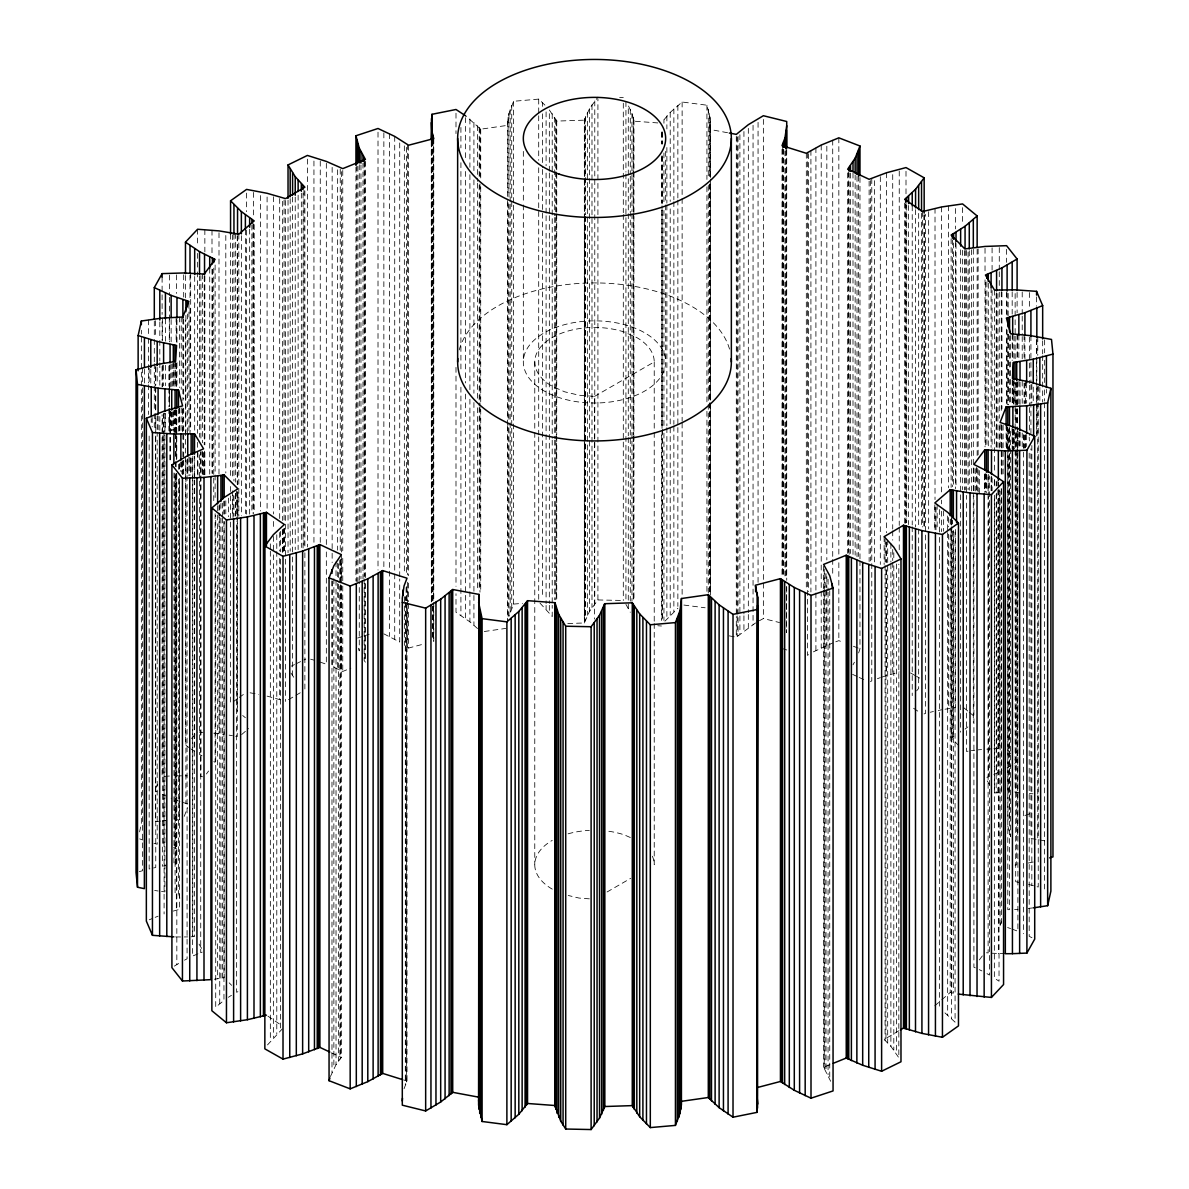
<?xml version="1.0" encoding="UTF-8"?>
<svg xmlns="http://www.w3.org/2000/svg" width="1189" height="1189" viewBox="0 0 1189 1189"><rect width="100%" height="100%" fill="white"/><g stroke="black" fill="none" stroke-linecap="round" stroke-linejoin="round"><path stroke-width="0.75" stroke-dasharray="5 3.75" d="M544.919 105.108L538.706 99.103L513.574 101.288L508.966 113.46L507.569 125.35L480.713 129.185L465.568 115.794M173.966 472.925L173.966 864.418L175.6 864.24L176.596 848.292L176.581 473.4M727.534 132.722L709.982 129.452L710.041 117.548L706.92 105.197L682.129 102.016L670.21 112.405L662.63 121.367M139.574 831.899L141.357 823.814L141.357 335.848M584.334 218.494L584.334 120.163L589.491 108.615L597.918 97.141M567.777 623.526L584.334 622.977L589.491 611.443L597.918 599.955L597.918 98.984M513.574 205.192L513.574 604.101L508.966 616.288L508.966 427.029M404.067 1088.723L407.01 1081.009L407.01 602.318M858.636 652.954L859.974 648.808L859.974 561.594M184.236 816.353L187.594 807.688M1001.614 489.66L1001.614 925.681L1000.083 925.265L1001.42 921.802M330.393 1076.55L336.026 1064.705L341.362 1057.437L341.362 586.162M853.003 664.8L854.43 662.243M157.78 784.19L154.302 790.403L157.052 791.785M206.41 773.98L208.58 771.037M979.35 959.924L982.619 955.525M267.495 1044.923L282.328 1028.871M664.919 621.178L677.864 608.248M916.615 690.854L918.666 688.386L918.666 528.823M191.518 738.518L197.567 732.067M755.565 622.947L736.303 637.185L736.303 616.779M241.62 734.594L248.605 728.56M934.822 1005.775L940.41 1000.945M941.807 999.741L950.204 992.503L950.204 528.644M223.963 521.718L223.963 1000.425L215.714 1007.157L215.714 515.476M965.067 729.08L967.876 726.895M233.475 701.54L237.845 698.433M239.286 697.393L245.112 693.261M808.55 654.634L807.42 655.362L807.42 152.534M174.382 966.107L179.361 963.06M228.377 997.289L231.469 995.327M1014.648 763.383L1017.1 761.822L1017.1 453.826M288.511 699.682L294.456 696.174M295.957 695.297L300.416 692.667M899.018 1030.7L884.14 1039.468L890.888 1046.32L898.825 1057.72L898.825 564.181M1007.113 767.916L1010.918 765.686M594.5 396.413L654.232 361.932A59.732 34.481 0 0 0 636.739 337.542L624.359 332.073A59.732 34.481 0 0 0 547.118 340.946A59.732 34.481 0 0 0 552.261 386.321L564.641 391.805L579.043 395.238L594.5 396.413L594.5 619.068M607.074 891.973L630.646 878.359M958.616 745.429L951.126 737.864L956.015 735.159M759.385 620.732L763.368 618.548L779.538 622.546M813.41 651.854L832.716 642.952M184.488 960.192L187.074 958.795L187.074 459.697M237.904 991.641L236.641 992.295L236.641 521.02M291.26 666.152L294.5 664.577M296.106 663.789L305.796 659.033M993.841 774.515L1001.926 770.71M870.437 681.52L871.775 680.925L871.775 178.112M197.924 953.786L192.44 956.194L192.44 457.081M149.264 919.81L152.192 918.547M332.147 581.139L332.147 666.494L342.759 671.443L350.859 668.173M830.665 1081.277L823.605 1067.217L830.071 1064.601M155.15 917.358L158.107 916.169M835.778 641.807L838.84 640.648L843.714 642.536M877.437 678.696L880.321 677.611M202.16 952.151L200.733 952.686L200.733 451.731M986.87 777.353L988.297 776.818L988.297 496.645M1024.918 815.52L1030.922 813.335M881.837 677.106L899.241 671.993M357.651 638.032L362.734 636.353M364.443 635.788L371.221 633.544M139.321 871.641L142.591 870.705L142.591 384.582M173.252 911.086L179.435 909.407L179.435 478.944M924.061 713.905L925.562 713.474L925.562 214.362M404.349 606.004L404.349 644.973L408.585 648.035L423.685 644.066M930.244 712.256L933.424 711.498M938.314 710.457L941.614 709.788M1028.307 863.021L1033.256 862.025M214.273 979.231L224.171 977.774L224.171 521.347M945.017 709.209L955.406 707.618L955.406 529.491M968.084 751.166L966.464 751.433L966.464 495.397M165.672 865.607L162.358 866.157L162.358 414.545M484.295 631.493L505.771 628.416M971.368 750.675L974.742 750.259M1015.049 865.087L1016.714 864.879L1016.714 427M160.619 821.079L155.402 821.673L155.402 432.038M1028.396 908.426L1033.613 907.816M513.574 604.101L522.551 603.328M978.116 749.858L981.564 749.56M162.358 820.886L165.821 820.588M1001.272 488.307L1001.272 792.587L994.524 792.944L994.524 494.223M191.147 936.769L194.506 936.56L194.506 456.011M986.796 749.144L992.087 748.817M1014.603 909.496L1018.022 909.303M169.388 776.045L162.105 776.432L162.105 414.634M993.885 748.758L999.28 748.58L999.28 490.671M549.333 171.186L549.333 109.968L556.734 121.085L584.334 120.163M184.31 936.947L187.743 936.902M176.581 775.822L187.178 775.852M619.677 97.572L623.304 97.647M597.918 599.955L621.49 600.43M175.63 936.887L180.877 936.991M991.492 953.206L1005.329 953.712M179.836 898.171L178.469 892.909L175.095 892.746L175.095 473.43M1018.676 792.81L1015.138 792.647L1015.138 382.605M199.395 732.171L203.037 732.365M657.799 122.928L634.034 121.174L631.953 113.371L628.282 105.524L628.282 435.798M657.799 625.741L661.47 626.009M589.343 898.839L579.043 898.067L568.238 895.48M1029.362 793.479L1032.959 793.821M202.561 776.729L200.896 776.566L200.896 451.865M986.454 952.775L988.118 952.939L988.118 474.233M213.752 733.182L224.097 734.386M683.898 605.052L705.151 607.787M161.511 891.438L164.914 891.884L164.914 413.178M173.326 847.787L176.596 848.292M1036.05 839.3L1030.922 838.498L1030.922 448.862M154.674 890.472L158.107 891.007M250.091 692.801L258.726 694.346M229.12 735.144L232.435 735.694M1018.943 882.312L1015.688 881.718L1015.688 427.148M1044.641 840.831L1037.759 839.568L1037.759 403.547M729.288 635.877L734.549 636.858M950.204 992.503L953.355 993.187L953.355 531.186M235.66 736.303L237.25 736.645L237.25 491.741M1028.634 884.453L1038.235 887.024L1038.235 402.759M267.094 696.115L282.655 700.425M153.976 843.373L157.186 844.264L157.186 432.35M182.883 802.471L187.416 803.823M310.671 659.196L313.941 660.133M782.02 648.481L787.222 650.115M403.532 1079.924L407.01 1081.009M179.925 801.46L171.142 798.22M1007.603 927.539L1010.576 928.55M139.708 838.899L142.858 839.984M320.257 662.124L326.336 664.25L326.336 549.214M853.464 646.296L859.974 648.808M1012.062 929.055L1017.888 931.284L1017.888 428.471M975.277 967.831L973.91 967.266L973.91 495.991M213.752 761.673L215.12 762.238L215.12 513.603M630.348 837.532L624.359 834.886A59.732 34.481 0 0 0 606.598 830.977M162.611 794.475L165.42 795.783M852.602 674.371L857.566 676.704M859.216 677.477L865.83 680.569M331.449 1052.8L341.362 1057.437M383.854 633.841L399.712 642.045L399.712 578.954M1031.963 937.72L1029.198 936.323L1029.198 452.058M979.305 969.644L981.891 970.937M202.026 755.847L199.514 754.435L199.514 453.856M910.536 672.959L915.084 675.515M916.6 676.363L919.632 678.072M986.989 973.657L989.486 975.069L989.486 475.972M477.532 628.535L469.908 621.862L455.996 612.305L455.996 593.757M191.176 749.07L194.684 751.433L194.684 480.549M913.613 708.272L919.573 712.345M267.941 1016.164L281.362 1025.275M190.002 748.282L185.469 744.968L185.469 320.079M944.973 1012.894L955.079 1022.154L955.079 528.615M242.705 715.51L245.38 717.71M963.893 707.827L967.876 711.111M969.198 712.196L974.504 716.566M539.984 603.105L552.216 616.452L552.216 605.32M229.165 982.813L231.662 985.339M1007.633 749.813L1010.784 753.811M1015.005 759.162L1017.1 761.822M364.146 578.835L364.146 660.475L365.424 662.273L365.424 582.491M290.993 673.078L295.229 679.514M987.242 780.876L989.976 785.394M199.039 944.111L201.758 948.629M625.934 604.398L630.289 612.276M1037.254 795.753L1038.606 798.919M432.528 606.033L432.528 637.572L433.762 641.421L433.762 602.451M358.35 648.228L359.271 650.903L359.271 582.253M1007.811 826.073L1010.561 836.595L1010.561 428.412M1046.424 389.383L1046.424 393.083M1044.641 339.876L1044.641 352.851M1044.641 360.282L1044.641 382.546M1044.581 389.888L1044.641 401.094M1044.581 402.878L1044.581 888.986M1042.664 340.857L1042.664 353.846M1042.664 355.704L1042.664 402.09M1039.84 387.376L1039.84 400.366M1038.235 386.068L1038.235 400.901M1037.759 336.755L1037.759 355.303M1037.759 386.856L1037.759 401.689M1036.838 339.682L1036.838 356.373M1036.838 358.231L1036.838 436.17M1036.57 296.923L1036.57 306.197M1036.57 339.593L1036.57 359.999M1036.57 361.857L1036.57 436.081M1033.256 387.034L1033.256 401.882M1031.844 384.285L1031.844 402.833M1031.844 445.503L1031.844 885.24M1030.922 335.684L1030.922 360.609M1030.922 362.467L1030.922 382.873M1030.922 384.731L1030.922 434.832M1029.362 292.524L1029.362 309.229M1029.362 337.052L1029.362 361.174M1029.362 363.031L1029.362 383.438M1029.362 385.295L1029.362 405.702M1029.362 407.559L1029.362 435.397M1029.198 437.225L1029.362 440.956M1026.657 382.799L1026.657 403.205M1026.657 434.743L1026.657 446.618M1025.408 380.837L1025.408 404.959M1025.408 434.654L1025.408 447.644M1024.918 336.829L1024.918 359.093M1024.918 383.215L1024.918 403.621M1024.918 435.159L1024.918 448.149M1024.101 334.808L1024.101 358.929M1024.101 383.051L1024.101 403.457M1024.101 435.011L1024.101 447.985M1023.595 434.609L1023.595 933.722M1022.213 292.018L1022.213 314.282M1022.213 316.125L1022.213 334.689M1022.213 336.546L1022.213 358.81M1022.213 381.075L1022.213 403.339M1022.213 433.019L1022.213 449.724M1020.028 382.026L1020.028 404.305M1020.028 432.127L1020.028 448.833M1019.746 432.365L1019.746 449.07M1018.854 335.12L1018.854 359.241M1018.943 381.342L1018.854 403.77M1018.854 431.592L1018.854 448.298M1017.308 334.154L1017.308 360.133M1017.308 382.397L1017.308 425.067M1017.308 426.925L1017.308 836.967M1017.1 292.405L1017.1 312.811M1017.1 335.09L1017.1 359.197M1017.1 381.476L1017.1 407.441M1017.1 409.298L1017.1 424.146M1017.1 431.562L1017.1 451.969M1016.714 382.472L1016.714 425.157M1015.688 382.62L1015.688 425.29M1015.138 293.549L1015.138 334.362M1015.138 336.219L1015.138 360.341M1014.068 378.637L1014.068 404.617M1014.068 428.739L1014.068 449.145M1013.935 335.788L1013.935 359.91M1013.935 382.174L1013.935 404.438M1013.935 430.418L1013.935 448.966M1013.4 381L1013.4 405.122M1013.4 429.244L1013.4 449.65M1012.894 429.036L1012.894 449.442M1012.686 335.045L1012.686 359.152M1012.686 379.573L1012.686 403.695M1012.686 429.66L1012.686 448.223M1012.434 380.257L1012.434 404.364M1012.434 430.344L1012.434 448.907M1012.181 291.81L1012.181 314.074M1012.24 333.841L1012.181 360.46M1012.24 380.227L1012.181 405.003M1012.062 428.085L1012.181 449.531M1010.561 335.64L1010.561 404.29M1009.565 335.833L1009.565 404.483M1009.565 428.59L1009.565 820.083L1008.019 820.469L1008.019 427.119M1009.491 427.267L1009.491 909.674L1007.796 909.689L1007.796 427.282M1008.153 293.401L1008.153 315.665M1008.153 334.228L1008.153 404.736M1008.153 428.843L1008.153 792.513M1008.019 334.347L1008.019 404.854M1007.113 292.925L1007.113 315.189M1007.113 330.037L1007.113 404.245M1007.113 426.509L1007.113 448.788M1006.578 249.378L1006.578 262.353M1006.578 292.048L1006.578 314.312M1006.429 329.13L1006.578 403.368M1006.578 425.632L1006.578 449.754M1006.117 424.205L1006.117 449.546M1003.115 425.142L1003.115 477.101M1001.926 292.004L1001.926 408.897M1001.926 425.603L1001.926 477.547M1001.614 424.726L1001.614 476.67M1001.272 291.632L1001.272 412.241M1001.272 425.216L1001.272 477.175M1000.083 424.31L1000.083 448.431M1000.083 491.102L1000.083 925.265M999.28 247.609L999.28 269.873M999.28 271.731L999.28 290.294M999.28 292.137L999.28 418.305M999.28 425.736L999.28 448M999.028 489.541L999.028 981.222L994.346 978.071L994.346 495.664M998.359 482.288L998.359 487.862M998.359 489.719L998.359 953.578M997.868 293.624L997.868 449.487M997.868 481.025L997.868 488.441M997.868 490.299L997.868 792.736M996.59 292.762L996.59 448.61M996.59 482.006L996.59 485.721M996.59 493.138L996.59 773.311M996.189 293.713L996.189 449.576M996.189 481.114L996.189 486.673M996.189 494.104L996.189 792.825M994.524 290.116L994.524 471.959M994.524 479.375L994.524 486.791M994.346 480.817L994.346 486.375M992.087 247.862L992.087 270.126M992.087 290.532L992.087 448.253M992.087 477.933L992.087 490.923M991.492 476.358L991.492 491.206M991.091 287.738L991.091 447.302M991.091 476.982L991.091 491.83M988.297 283.279L988.297 446.559M988.297 474.381L988.297 494.787M986.87 281.956L986.87 447.079M986.87 474.916L986.87 491.622M986.454 474.069L986.454 492.632M985.428 282.462L985.428 447.599M985.428 473.579L985.428 492.127M985.027 248.293L985.027 272.415M985.027 279.831L985.027 446.826M985.027 474.649L985.027 491.354M984.789 473.891L984.789 492.439M984.492 475.006L984.492 491.696M979.305 470.532L979.305 492.796M978.116 248.887L978.116 454.837M978.116 469.685L978.116 491.949M977.15 249.333L977.15 457.141M977.15 468.273L977.15 492.395M976.645 467.455L976.645 491.577M975.277 468.734L975.277 490.998M973.91 468.154L973.91 494.134M973.315 249.214L973.315 722.347M971.368 249.72L971.368 490.923M969.273 250.805L969.273 490.15M968.084 252.068L968.084 489.556M966.464 250.478L966.464 493.539M965.067 250.389L965.067 489.734M964.859 250.76L964.859 490.121M962.57 207.629L962.57 224.335M962.57 250.314L962.57 489.66M960.638 249.809L960.638 732.216M956.015 243.477L956.015 488.382M955.406 208.506L955.406 228.912M955.406 241.902L955.406 488.679M953.608 243.002L953.608 487.921M953.608 530.591L953.608 736.541M952.374 239.97L952.374 486.732M952.374 520.128L952.374 523.844M952.374 531.26L952.374 737.21M951.765 519.727L951.765 525.285M951.765 527.143L951.765 992.86M951.468 515.729L951.468 525.018M951.468 526.861L951.468 1018.557M951.126 238.766L951.126 487.386M951.126 518.924L951.126 530.056M951.126 531.914L951.126 737.864M950.204 519.37L950.204 526.786M948.421 205.801L948.421 487.832M948.421 517.512L948.421 526.786M948.421 534.218L948.421 708.614M947.663 515.981L947.663 530.829M947.663 532.687L947.663 1015.094M943.635 510.824L943.635 531.23M941.614 206.96L941.614 492.692M941.614 500.123L941.614 503.839M941.614 511.255L941.614 531.661M939.369 509.561L939.369 535.54M939.369 537.398L939.369 1008.673M937.14 504.374L937.14 530.353M935.981 507.361L935.981 531.483M935.015 208.298L935.015 499.603M935.015 507.019L935.015 531.141M934.822 504.82L934.822 530.784M928.654 211.672L928.654 528.956M924.165 214.927L924.165 528.496M924.061 214.793L924.061 528.362M922.56 211.553L922.56 526.965M921.534 213.307L921.534 526.876M918.666 213.411L918.666 526.965M915.575 209.68L915.575 526.95M912.231 205.801L912.231 524.929M912.231 526.786L912.231 695.624M908.619 205.474L908.619 524.602M906.687 205.236L906.687 522.521M906.003 171.275L906.003 195.397M906.003 202.829L906.003 523.814M905.691 204.166L905.691 523.294M904.666 203.081L904.666 524.067M899.241 171.038L899.241 525.419M899.241 527.277L899.241 551.384M896.447 563.972L896.447 1053.811M893.801 552.736L893.801 558.31M893.801 565.726L893.801 1049.991M892.716 174.634L892.716 529.016M892.716 530.874L892.716 540.148M892.716 549.422L892.716 560.554M892.716 562.412L892.716 673.732M890.888 543.507L890.888 562.055M890.888 563.913L890.888 1046.32M887.693 539.984L887.693 1042.798M886.385 172.791L886.385 532.731M886.385 542.006L886.385 562.427M886.385 569.843L886.385 675.605M885.968 542.006L885.968 562.427M885.968 569.843L885.968 1041.118M885.077 539.316L885.077 563.437M885.077 565.295L885.077 1040.286M884.14 536.655L884.14 564.493M880.321 176.656L880.321 564.433M874.554 180.669L874.554 562.887M870.437 180.565L870.437 560.911M869.129 181.159L869.129 561.52M859.974 177.533L859.974 559.751M858.636 176.106L858.636 556.467M857.016 176.462L857.016 556.824M855.144 174.842L855.144 555.204M853.003 173.118L853.003 555.337M850.507 173.118L850.507 553.48M849.139 173.059L849.139 555.278M848.396 172.078L848.396 552.439M847.653 172.955L847.653 553.316M838.84 137.835L838.84 555.293M838.84 562.724L838.84 640.648M832.716 140.139L832.716 557.611M832.716 559.469L832.716 576.16M829.744 590.621L829.744 1078.601M828.064 579.281L828.064 590.413M828.064 592.271L828.064 1074.678M826.831 146.247L826.831 560.004M826.831 576.71L826.831 587.842M826.831 589.699L826.831 645.359M826.028 573.633L826.028 1070.888M824.869 573.633L824.869 1069.03M824.245 569.011L824.245 593.133M824.245 594.99L824.245 1068.123M823.605 566.261L823.605 588.525M823.605 590.383L823.605 1067.217M821.213 145.043L821.213 647.871M815.907 147.659L815.907 591.111M815.907 592.954L815.907 650.472M810.913 150.409L810.913 591.988M808.55 153.678L808.55 591.557M806.32 153.292L806.32 589.313M786.717 149.338L786.717 580.306M786.717 587.217L786.434 632.697L786.434 586.311M786.434 150.29L786.434 578.894M785.855 150.661L785.855 579.266M784.963 150.958L784.963 579.563M783.685 149.309L783.685 577.899M782.927 149.353L782.927 576.1M782.481 148.447L782.481 577.051M782.02 149.383L782.02 576.13M763.368 119.435L763.368 618.548M758.062 122.348L758.062 582.491M753.053 125.335L753.053 624.448M748.327 128.397L748.327 612.662M748.327 614.52L748.327 627.51M743.928 131.533L743.928 613.94M743.928 615.798L743.928 630.631M739.9 134.758L739.9 633.871M738.042 136.393L738.042 635.506M737.15 137.24L737.15 614.089M737.15 615.932L737.15 636.353M736.303 136.215L736.303 614.921M710.428 121.575L710.442 177.503M710.428 179.093L710.442 400.158M710.428 407.322L710.442 594.976M710.279 127.52L710.279 177.607M710.16 184.146L710.279 593.222M710.041 117.548L709.982 177.696M710.041 184.34L709.982 593.311M709.313 113.475L709.313 176.552M709.313 183.983L709.313 401.065M709.313 402.922L709.313 592.167M708.272 109.358L708.272 178.008M708.272 185.425L708.272 402.521M708.272 404.364L708.272 593.623M706.92 105.197L706.92 179.42M706.92 186.836L706.92 402.075M706.92 411.349L706.92 593.177M682.129 102.016L682.129 196.631M682.129 198.489L682.129 421.144M682.129 423.002L682.129 595.555M677.864 105.435L677.864 198.206M677.864 200.064L677.864 606.39M673.866 108.898L673.866 199.811M673.866 201.669L673.866 424.31M673.866 426.167L673.866 611.711M670.21 112.405L670.21 201.461M670.21 208.892L670.21 425.974M670.21 427.832L670.21 615.218M666.88 115.957L666.88 128.947M666.88 147.51L666.88 203.17M666.88 205.028L666.88 425.811M666.88 427.668L666.88 618.785M665.662 151.389L665.662 203.096M665.662 204.939L665.662 361.932A71.162 41.08 0 0 1 558.919 397.512A71.162 41.08 0 0 1 558.919 326.351A71.162 41.08 0 0 1 665.662 361.932M663.938 119.554L663.938 123.255M663.938 152.95L663.938 203.037M663.938 210.468L663.938 425.692M663.938 433.108L663.938 620.509M662.63 132.499L662.63 143.631M662.63 156.621L662.63 203.007M662.63 210.423L662.63 427.505M662.63 429.363L662.63 620.48M662.035 131.563L662.035 144.553M662.035 155.685L662.035 203.913M662.035 205.771L662.035 428.426M662.035 430.284L662.035 621.386M661.47 132.469L661.47 143.601M661.47 156.591L661.47 202.977M661.47 210.394L661.47 427.475M661.47 434.906L661.47 620.45M654.232 361.932L654.232 430.581M654.232 432.439L654.232 621.698M654.232 623.541L654.232 864.745A59.732 34.481 0 0 0 652.196 855.827M633.886 120.193L633.886 600.757M633.707 119.227L633.707 211.999M633.707 213.857L633.707 434.639M633.707 436.497L633.707 599.776M633.232 117.28L633.232 211.91M633.232 213.767L633.232 434.565M633.232 436.408L633.232 599.687M631.953 113.371L631.953 211.716M631.953 213.574L631.953 601.352M630.289 109.462L630.289 174.397M630.289 176.254L630.289 601.144M628.282 437.641L628.282 608.352M625.934 101.585L625.934 172.093M625.934 173.951L625.934 600.698M623.304 103.22L623.304 212.682M623.304 214.54L623.304 600.46M594.782 100.961L594.782 603.774M591.988 104.795L591.988 607.609M589.491 108.615L589.491 611.443M587.351 112.465L587.351 615.293M585.627 116.314L585.627 214.644M585.627 216.502L585.627 619.127M584.914 118.231L584.914 214.719M584.914 216.576L584.914 621.059M584.602 119.197L584.602 622.01M584.334 220.351L584.334 622.977M556.734 121.085L556.734 211.999M556.734 213.842L556.734 434.639M556.734 436.497L556.734 599.776M556.274 120.134L556.274 170.235M556.274 172.093L556.274 600.683M555.783 119.197L555.783 215.685M555.783 217.542L555.783 438.34M555.783 440.198L555.783 599.761M554.713 117.339L554.713 215.67M554.713 217.528L554.713 438.325M554.713 440.183L554.713 599.746M552.216 113.639L552.216 438.325M552.216 440.183L552.216 603.462M549.333 173.044L549.333 213.857M549.333 215.714L549.333 603.507M549.333 605.35L549.333 612.781M546.093 111.87L546.093 165.687M546.093 173.104L546.093 213.931M546.093 215.774L546.093 603.566M546.093 605.424L546.093 609.125M542.556 102.685L542.556 106.401M542.556 113.817L542.556 167.634M542.556 169.477L542.556 598.082M538.706 99.103L538.706 113.936M538.706 115.794L538.706 160.322M538.706 167.753L538.706 434.936M538.706 436.779L538.706 601.916M534.768 361.932L534.768 430.581M534.768 432.439L534.768 864.745M523.338 151.389L523.338 203.096M523.338 204.954L523.338 361.932M513.574 101.288L513.574 203.334M511.731 105.375L511.731 426.361M511.731 428.218L511.731 608.188M510.185 109.433L510.185 202.204M510.185 204.047L510.185 612.246M508.966 113.46L508.966 196.958M508.966 204.374L508.966 425.172M508.075 117.473L508.075 195.397M508.075 202.829L508.075 419.91M508.075 427.327L508.075 620.286M507.599 121.441L507.525 200.451M507.599 201.223L507.525 424.949M507.599 425.736L507.599 622.412M480.713 129.185L480.713 179.271M480.713 186.703L480.713 401.927M480.713 409.343L480.713 593.029M479.97 128.308L479.97 176.552M479.97 183.968L479.97 404.765M479.97 406.623L479.97 592.167M479.197 127.446L479.197 177.547M479.197 184.964L479.197 405.761M479.197 407.619L479.197 591.305M477.532 125.722L477.532 181.382M477.532 183.24L477.532 400.321M477.532 407.753L477.532 591.438M473.921 122.348L473.921 170.592M473.921 179.866L473.921 393.247M473.921 402.521L473.921 593.623M473.921 595.481L473.921 625.161M469.908 119.034L469.908 167.277M469.908 174.694L469.908 391.79M469.908 399.207L469.908 621.862M465.568 117.637L465.568 160.322M465.568 171.454L465.568 382.962M465.568 394.094L465.568 618.607M460.916 127.446L460.916 147.867M460.916 162.7L460.916 372.365M460.916 387.213L460.916 615.426M455.996 113.208L455.996 133.614M455.996 367.386L455.996 586.326M433.762 138.608L433.762 600.608M433.405 137.656L433.405 599.642M433.405 607.074L433.405 640.47M433.093 140.406L433.093 604.265M433.093 606.122L433.093 639.519M432.528 140.317L432.528 604.175M431.993 140.287L431.993 602.288M431.756 141.937L431.756 602.08M431.473 140.778L431.473 602.778M431.265 141.238L431.339 601.768M408.585 145.221L408.585 575.669M408.585 583.1L408.585 601.649M408.585 603.507L408.585 648.035M407.559 144.434L407.559 574.896M407.559 582.313L407.559 647.262M407.01 587.47L407.01 600.46M406.519 147.377L406.519 575.981M406.549 586.549L406.519 603.819M406.519 605.677L406.549 1081.945M406.103 587.5L406.103 600.49M406.103 602.347L406.103 1082.897M405.315 596.833L405.315 600.549M405.315 602.407L405.315 1084.814M404.349 145.861L404.349 574.465M404.349 596.729L404.349 604.161M399.712 142.933L399.712 577.111M394.718 136.393L394.718 639.206M389.427 133.673L389.427 636.487M383.854 132.886L383.854 568.907M378.013 132.202L378.013 570.081M365.424 161.318L365.424 580.648M364.755 162.284L364.755 576.041M364.755 583.457L364.755 661.381M364.146 161.362L364.146 576.977M362.987 163.22L362.987 578.835M360.966 165.003L360.966 578.761M359.271 164.781L359.271 580.395M357.889 166.326L357.889 581.941M356.789 165.94L356.789 581.555M355.942 167.307L355.942 581.064M342.759 170.488L342.759 550.849M342.759 558.265L342.759 584.245M342.759 586.103L342.759 671.443M341.525 171.677L341.525 552.038M341.525 559.469L341.525 583.591M341.525 585.434L341.525 670.789M341.362 554.624L341.362 578.746M340.619 559.202L340.619 583.323M340.619 585.181L340.619 1058.314M340.247 169.18L340.247 551.399M340.247 560.673L340.247 582.937M340.247 584.795L340.247 670.15M339.876 560.093L339.876 1059.191M338.508 563.749L338.508 582.298M338.508 584.156L338.508 1060.989M337.646 169.789L337.646 550.135M337.646 563.125L337.646 581.689M337.646 583.546L337.646 668.887M336.026 561.877L336.026 578.582M336.026 580.44L336.026 1064.705M333.871 578.716L333.871 1068.539M332.147 167.381L332.147 551.458M332.147 553.316L332.147 562.59M331.984 580.812L331.984 1072.493M326.336 163.279L326.336 547.356M320.257 161.154L320.257 543.373M313.941 161.02L313.941 543.239M307.401 159.148L307.401 546.925M304.874 190.924L304.874 550.879M304.874 552.736L304.874 690.036M303.938 190.106L303.938 548.203M303.061 192.99L303.061 549.229M301.337 193.153L301.337 547.549M298.127 195.204L298.127 549.586M295.229 197.106L295.229 549.63M292.583 197.002L292.583 555.1M292.583 556.957L292.583 675.694M290.19 198.652L290.19 551.176M288.035 200.183L288.035 552.707M285.538 200.48L285.538 701.451M284.349 528.198L284.349 552.32M284.097 199.975L284.097 520.96M284.097 528.377L284.097 552.499M283.339 528.986L283.339 554.951M282.655 201.327L282.655 520.455M282.655 529.729L282.655 553.851M282.328 529.774L282.328 552.038M280.411 531.379L280.411 551.8M280.411 559.216L280.411 1030.491M279.683 198.518L279.683 519.504M279.683 532.494L279.683 551.042M279.683 558.458L279.683 699.474M276.784 534.768L276.784 549.615M276.784 551.458L276.784 1033.865M273.515 196.75L273.515 514.02M273.515 521.451L273.515 528.867M273.44 536.462L273.515 552.989M273.515 554.847L273.44 1037.417M270.334 543.849L270.334 549.422M270.334 551.28L270.334 1041.103M267.094 197.002L267.094 510.571M260.436 195.561L260.436 510.988M254.193 224.617L254.193 512.206M253.599 192.41L253.599 216.532M253.599 223.963L253.599 513.395M253.034 223.918L253.034 513.366M251.89 225.063L251.89 512.652M249.645 229.135L249.645 514.867M246.569 193.108L246.569 211.672M246.569 230.22L246.569 514.109M245.38 229.745L245.38 513.618M241.367 235.704L241.367 515.877M238.826 234.188L238.826 486.524M238.826 488.382L238.826 516.204M237.904 492.528L237.904 516.65M237.547 235.972L237.547 484.592M237.547 492.008L237.547 710.948M237.25 235.69L237.25 484.309M236.641 491.325L236.641 519.162M235.66 233.49L235.66 482.125M235.66 493.257L235.66 515.521M235.422 493.851L235.422 516.115M233.951 234.218L233.951 480.995M233.951 495.828L233.951 516.234M233.014 495.233L233.014 517.512M232.435 234.723L232.435 479.643M232.435 490.775L232.435 516.754M230.562 234.188L230.562 479.108M230.562 486.524L230.562 493.94M230.562 495.798L230.562 703.606M228.377 498.176L228.377 516.739M225.806 235.496L225.806 472.984M225.806 500.822L225.806 513.811M224.171 500.941L224.171 513.916M223.963 501.312L223.963 514.302M222.566 503.081L222.566 516.071M222.566 517.928L222.566 978.071M220.946 503.348L220.946 510.765M220.946 518.196L220.946 978.339M219.742 504.612L219.742 515.744M219.742 517.601L219.742 1003.709M218.999 232.747L218.999 473.95M218.999 505.488L218.999 511.062M218.999 512.92L218.999 733.717M217.646 505.697L217.646 513.128M217.646 514.986L217.646 978.829M215.12 264.984L215.12 500.628M213.752 268.134L213.752 501.907M212.385 269.398L212.385 473.504M211.999 230.19L211.999 256.17M211.999 269.145L211.999 473.252M209.71 268.179L209.71 474.129M204.85 229.64L204.85 251.905M204.85 276.026L204.85 444.864M204.85 452.296L204.85 476.417M204.538 276.695L204.538 443.69M204.538 451.107L204.538 475.228M204.226 275.952L204.226 444.79M204.226 452.221L204.226 476.343M203.587 452.548L203.587 474.812M202.561 273.916L202.561 442.754M202.561 452.028L202.561 476.15M202.16 451.196L202.16 475.318M200.896 275.61L200.896 440.733M199.514 275.744L199.514 437.166M197.924 452.816L197.924 475.095M197.567 229.254L197.567 245.96M197.567 253.376L197.567 270.066M197.567 271.924L197.567 433.346M197.523 442.323L197.523 449.739M197.523 451.597L197.567 476.031M194.684 276.457L194.684 430.448M194.684 456.427L194.684 478.691M192.826 456.115L192.826 478.379M192.826 480.237L192.826 936.679M191.147 458.077L191.147 474.768M190.671 273.113L190.671 430.819M190.671 458.657L190.671 475.362M190.002 275.149L190.002 299.271M190.002 308.546L190.002 432.855M190.002 456.977L190.002 475.526M188.932 303.269L188.932 433.153M188.932 457.26L188.932 475.823M187.743 460.069L187.743 474.916M187.416 313.985L187.416 432.737M187.416 458.716L187.416 475.407M185.9 315.412L185.9 432.306M185.9 460.128L185.9 474.976M185.9 476.834L185.9 803.392M185.469 275.551L185.469 297.815M183.686 274.822L183.686 297.087M183.686 319.351L183.686 399.132M183.686 408.407L183.686 458.508M183.686 460.366L183.686 475.199M182.898 318.845L182.898 400.485M182.898 407.916L182.883 475.912M182.586 409.581L182.586 431.86M182.586 461.54L182.586 474.53M181.887 462.476L181.887 473.608M181.218 317.002L181.218 389.353M181.218 407.916L181.01 432.202M181.218 461.718L181.01 471.156M180.877 462.001L180.877 471.29M179.524 317.002L179.524 387.51M179.524 407.931L179.524 432.038M179.524 463.591L179.524 469.15M179.524 478.424L179.524 819.83L176.135 819.92L176.135 474.812M179.435 408.451L179.435 432.558M179.435 464.111L179.435 469.67M178.469 408.644L178.469 432.766M178.469 464.304L178.469 469.863M178.469 479.152L178.469 892.909M176.968 319.9L176.968 344.022M176.968 362.571L176.968 388.55M176.775 410.428L176.775 458.672M176.775 473.519L176.834 964.547M176.581 274.867L176.581 293.415M176.581 319.395L176.581 343.517M176.581 363.923L176.596 388.149M176.581 410.309L176.596 458.657M176.344 411.097L176.344 463.041M176.344 474.173L176.344 910.194M176.135 317.106L176.135 343.071M176.135 363.477L176.135 387.599M176.135 409.863L176.135 432.142M176.135 433.985L176.135 459.965M176.135 461.822L176.135 467.381M175.6 361.426L175.6 387.406M175.6 409.67L175.6 431.934M175.6 433.792L175.6 459.771M175.6 461.614L175.6 467.188M175.6 474.604L175.6 864.24M175.095 410.339L175.095 432.603M174.946 363.789L174.946 387.911M174.946 410.175L174.946 432.439M174.946 473.252L174.946 848.054M173.966 361.605L173.966 387.584M173.966 409.848L173.966 432.112M173.326 363.522L173.326 387.644M173.326 411.766L173.326 430.314M172.301 363.656L172.301 387.777M172.301 411.899L172.301 430.448M171.721 411.974L171.721 430.537M171.142 319.514L171.142 341.778M171.142 364.042L171.142 388.164M171.142 412.286L171.142 430.849M170.176 411.022L170.176 462.967M170.072 364.785L170.072 387.049M170.072 411.171L170.072 463.13M169.388 275.09L169.388 295.496M169.388 297.354L169.388 341.882M169.388 366.004L169.388 390.126M169.388 391.984L169.388 410.532M169.388 412.39L169.388 430.938M169.284 317.478L169.284 341.6M169.284 365.707L169.284 386.128M169.284 387.986L169.284 406.534M169.284 408.392L169.284 430.656M168.987 365.959L168.987 386.366M168.987 388.223L168.987 406.787M168.987 408.644L168.987 430.908M165.42 318.934L165.42 341.198M165.42 365.32L165.42 385.741M165.42 413.564L165.42 430.269M164.097 413.014L164.097 913.969M163.606 365.291L163.606 385.697M163.606 413.534L163.606 433.94M163.606 435.798L163.606 845.84M162.358 318.072L162.358 340.336M162.358 365.186L162.358 386.722M162.105 277.334L162.105 314.446M162.105 321.862L162.105 340.411M162.105 366.39L162.105 386.797M159.816 321.892L159.816 338.597M159.816 340.44L159.816 360.862M159.816 362.704L159.816 386.826M159.816 416.522L159.816 431.369M158.107 416.016L158.107 431.904M157.186 367.416L157.186 384.121M157.186 415.66L157.186 430.507M155.759 366.509L155.759 385.073M155.759 386.93L155.759 411.037M155.759 418.469L155.759 867.48L149.16 868.996L149.16 432.974M155.402 320.718L155.402 337.423M155.402 367.104L155.402 385.652M155.402 387.51L155.402 411.632M155.402 413.49L155.402 430.18M154.302 320.985L154.302 337.676M154.302 339.534L154.302 361.798M154.302 363.656L154.302 384.062M154.302 385.92L154.302 411.899M154.302 413.757L154.302 430.448M152.192 417.577L152.192 426.866M151.241 418.662L151.241 422.363M150.78 369.348L150.78 384.196M149.16 368.025L149.16 384.731M148.402 319.841L148.402 336.532M148.402 338.389L148.402 382.917M148.402 384.775L148.402 414.471M144.434 369.244L144.434 384.077M142.591 367.877L142.591 382.724M141.357 330.274L141.357 333.99M459.251 349.908A136.854 79.009 0 0 1 594.5 282.923A136.854 79.009 0 0 1 729.749 349.908M552.261 889.134A59.732 34.481 0 0 1 552.261 840.37M568.074 833.831A59.732 34.481 0 0 1 589.313 830.398"/><path stroke-width="1.5" d="M478.587 602.288L482.095 618.652L506.886 621.862L518.82 611.458L527.544 600.668L554.995 602.704L554.995 1105.517L560.732 1121.168L565.711 1129.03L591.111 1129.55L591.111 626.737L599.524 615.248L604.666 603.715L632.28 602.793L632.28 1105.621L639.682 1116.739L650.309 1127.588L675.441 1125.403L680.063 1113.216L681.446 1101.326L708.302 1097.506L719.122 1107.643L733.019 1117.199L757.021 1112.369L757.675 597.086L755.268 585.27L780.445 578.642L794.297 587.47L811.002 595.377L833.058 588.109L829.744 575.773L823.605 564.403L846.241 555.233L862.679 562.442L881.614 568.431L900.98 558.949L893.801 547.178L884.14 536.655L903.491 525.241L921.921 530.576L942.446 534.47L958.468 523.071L947.663 512.281L934.822 502.962L950.204 489.69L970.016 492.974L991.433 494.609L1003.561 481.723L989.486 472.256L973.91 464.453L984.789 449.769L1005.329 450.899L1026.91 450.245L1034.712 436.289L1017.888 428.471L1000.083 422.452L1006.117 406.861L1026.657 405.806L1047.658 402.878L1050.883 388.313L1031.844 382.427L1012.434 378.399L1013.4 362.452L1033.256 359.212L1052.964 354.099L1051.507 339.445L1030.922 335.684L1010.561 333.782L1006.429 317.998L1024.918 312.707L1042.664 305.603L1036.57 291.35L1015.138 289.834L994.524 290.116L985.428 275.045L1001.926 267.882L1017.1 259.009L1006.578 245.662L985.027 246.435L964.859 248.917L951.126 235.05L965.067 226.267L977.15 215.937L962.57 203.928L941.614 206.96L922.56 211.553L904.666 199.38L915.575 189.259L924.165 177.83L906.003 167.575L886.385 172.791L869.129 179.301L847.653 169.239L855.144 158.152L859.974 145.994L838.84 137.835L821.213 145.043L806.32 153.292L782.02 145.667L784.963 137.969L786.717 125.722M431.339 139.767L431.993 114.307L455.996 109.492L465.568 115.794M757.542 1108.163L757.675 597.086M402.298 1100.969L402.491 1098.19M478.587 1101.133L479.033 1097.224L452.712 1092.319L440.688 1101.995L425.662 1110.957L402.298 1105.176L402.298 598.141L404.067 585.895L407.01 578.196L382.695 570.586L367.802 578.82L350.175 586.043L329.056 577.884L333.871 565.726L341.362 554.624L319.886 544.562L302.63 551.087L283.012 556.303L264.85 546.033L273.44 534.604L284.349 524.483L266.455 512.325L247.401 516.903L226.46 519.95L211.865 507.926L223.963 497.597L237.904 488.813L224.171 474.961L204.003 477.428L182.437 478.201L171.915 464.854L187.074 455.982L203.587 448.833L194.506 433.747L173.876 434.03L152.445 432.514L146.351 418.26L164.097 411.156L182.586 405.88L178.469 390.081L158.107 388.179L137.508 384.404L136.036 369.764L155.759 364.651L175.6 361.426L176.596 345.479L157.186 341.436L138.132 335.551L141.357 321L162.358 318.072L182.898 317.002L188.932 301.412L171.142 295.392L154.302 287.589L162.105 273.619L183.686 272.965L204.226 274.094L215.12 259.425L199.514 251.622L185.469 242.155L197.567 229.254L218.999 230.889L238.826 234.188L254.193 220.916L241.367 211.597L230.562 200.792L246.569 189.408L267.094 193.287L285.538 198.622L304.874 187.208L295.229 176.685L288.035 164.929L307.401 155.432L326.336 161.422L342.759 168.63L365.424 159.46L359.271 148.09L355.942 135.769L378.013 128.486L394.718 136.393L408.585 145.221L433.762 138.608L431.756 130.805L431.265 122.675M757.021 1112.369L757.542 605.335M675.441 1125.403L675.441 622.59L680.063 610.403L681.446 598.513L708.302 594.693L719.122 604.829L733.019 614.371L757.021 609.556M402.298 602.362L425.662 608.144L440.688 599.182L452.712 589.506L479.033 594.411L478.587 1105.116L482.095 1121.48L506.886 1124.675L518.82 1114.271L527.544 1103.481L527.544 600.668M1033.613 907.816L1047.658 905.691L1050.883 891.141L1050.883 388.313M591.111 1129.55L599.524 1118.061L604.666 1106.528L604.666 603.715M401.793 1079.389L382.695 1073.399L367.802 1081.633L350.175 1088.856L329.056 1080.697L329.947 1077.933M1005.329 450.899L1005.329 953.712L1012.434 953.682L1026.91 953.073L1034.712 939.102L1034.712 436.289M958.23 994.078L991.433 997.437L1003.561 984.537L1003.561 481.723M900.519 1029.808L903.491 1028.054L921.921 1033.39L942.446 1037.284L958.468 1025.899L958.468 523.071M833.311 1063.293L846.241 1058.047L862.679 1065.255L881.614 1071.259L900.98 1061.762L900.98 558.949M264.954 512.771L264.85 1048.861L283.012 1059.117L302.63 1053.9L319.886 1047.375L329.799 1052.027M756.947 1087.638L780.445 1081.47L794.297 1090.298L811.002 1098.19L833.058 1090.922L833.058 588.109M266.455 1015.138L247.401 1019.716L226.46 1022.763L211.865 1010.739L211.865 507.926M1049.694 857.864L1052.964 856.912L1052.964 354.099M171.915 464.854L171.915 967.668L182.437 981.014L210.899 979.647L210.899 476.819M632.28 602.793L639.682 613.91L650.309 624.775L675.441 622.59M604.666 1106.528L632.28 1105.621M554.995 602.704L558.726 614.416L565.711 626.217L591.111 626.737M146.351 418.26L146.351 921.089L152.445 935.327L173.876 936.858M527.544 1103.481L554.995 1105.517M729.288 133.049L736.303 134.372L748.327 124.682L763.368 115.719L786.717 121.501L786.717 147.986M136.036 369.764L136.036 872.577L137.508 887.232L144.374 888.659L144.374 385.845M756.754 1093.241L757.765 1104.001M1047.658 402.878L1047.658 905.691M1046.424 355.987L1046.424 387.525M1042.664 305.603L1042.664 338.999M1040.628 404.037L1040.628 906.85M1039.84 357.696L1039.84 385.518M1036.838 308.144L1036.838 337.825M1036.57 291.35L1036.57 295.065M1033.613 405.003L1033.613 436.541M1033.256 359.212L1033.256 383.334M1030.922 310.522L1030.922 336.487M1026.91 450.245L1026.91 953.073M1026.657 360.535L1026.657 382.799M1026.657 405.806L1026.657 433.628M1024.918 312.707L1024.918 334.971M1020.028 361.619L1020.028 380.183M1019.746 406.4L1019.746 430.522M1019.627 450.631L1019.627 953.459M1018.854 314.713L1018.854 335.12M1017.1 259.009L1017.1 290.547M1016.714 362.065L1016.714 380.614M1015.049 362.259L1015.049 378.964M1013.4 362.452L1013.4 379.142M1012.894 406.772L1012.894 427.178M1012.686 316.482L1012.686 335.045M1012.434 450.869L1012.434 953.682M1012.181 262.13L1012.181 289.967M1009.565 317.27L1009.565 332.117M1009.491 406.846L1009.491 425.409M1008.019 317.641L1008.019 326.916M1007.796 406.876L1007.796 425.424M1007.113 265.088L1007.113 291.067M1006.117 406.861L1006.117 425.424M1001.926 267.882L1001.926 290.146M998.359 450.75L998.359 480.445M996.59 270.498L996.59 290.904M991.492 450.393L991.492 474.5M991.433 494.609L991.433 997.437M991.091 272.89L991.091 287.738M988.297 274.005L988.297 281.421M988.118 450.111L988.118 472.375M986.87 274.525L986.87 278.241M986.454 449.947L986.454 472.211M984.789 449.769L984.789 470.175M984.15 494.223L984.15 997.051M977.15 215.937L977.15 247.475M977.031 493.673L977.031 996.501M973.315 219.534L973.315 247.357M970.016 492.974L970.016 995.788M969.273 222.982L969.273 248.947M965.067 226.267L965.067 248.531M963.209 492.083L963.209 994.896M960.638 229.403L960.638 246.093M956.565 490.998L956.565 522.536M956.015 232.345L956.015 241.62M953.608 233.728L953.608 239.301M953.355 490.373L953.355 518.196M952.374 234.396L952.374 238.112M951.765 490.031L951.765 516.011M950.204 489.69L950.204 515.654M942.446 534.47L942.446 1037.284M935.431 533.311L935.431 1036.124M928.564 532.018L928.564 1034.831M924.165 177.83L924.165 213.084M921.921 530.576L921.921 1033.39M921.534 181.768L921.534 211.449M918.666 185.573L918.666 209.695M915.575 189.259L915.575 207.822M915.5 528.986L915.5 1031.799M912.231 192.811L912.231 205.801M909.347 527.217L909.347 1030.031M908.619 196.2L908.619 203.616M906.687 197.82L906.687 201.536M906.375 526.251L906.375 1029.08M905.691 198.593L905.691 202.308M904.918 525.746L904.918 1028.574M903.491 525.241L903.491 1028.054M881.614 568.431L881.614 1071.259M875.074 566.558L875.074 1069.387M868.743 564.552L868.743 1067.38M862.679 562.442L862.679 1065.255M859.974 145.994L859.974 175.675M858.636 150.141L858.636 176.106M857.016 154.198L857.016 174.605M856.868 560.182L856.868 1063.011M855.144 158.152L855.144 172.985M853.003 161.986L853.003 171.261M851.383 557.79L851.383 1060.618M850.507 165.687L850.507 171.261M849.139 167.5L849.139 171.201M848.768 556.541L848.768 1059.369M847.489 555.902L847.489 1058.715M846.241 555.233L846.241 1058.047M832.241 583.903L832.241 587.619M811.002 595.377L811.002 1098.19M805.176 592.835L805.176 1095.664M799.588 590.205L799.588 1093.018M794.297 587.47L794.297 1090.298M789.303 584.646L789.303 1087.459M786.434 129.883L786.434 148.447M785.855 133.971L785.855 148.803M784.963 137.969L784.963 147.243M784.666 581.718L784.666 1084.531M783.685 141.877L783.685 147.451M782.927 143.795L782.927 147.495M782.496 580.202L782.496 1083.016M781.47 579.429L781.47 1082.243M780.445 578.642L780.445 1081.47M757.274 593.058L757.274 1095.886M755.936 587.173L755.936 590.888M755.624 586.222L755.624 591.78M733.019 614.371L733.019 1117.199M731.339 138.459A136.854 79.009 0 0 1 526.073 206.886A136.854 79.009 0 0 1 526.073 70.032A136.854 79.009 0 0 1 731.339 138.459L731.354 361.932M728.084 611.25L728.084 1114.063M723.447 608.069L723.447 1110.898M719.122 604.829L719.122 1107.643M715.109 601.515L715.109 1104.343M711.483 598.141L711.483 1100.955M709.833 596.417L709.833 1099.245M709.045 595.555L709.045 1098.383M708.302 594.693L708.302 1097.506M681.446 598.513L681.431 1105.235M680.925 606.39L680.925 1109.203M680.063 610.403L680.063 1113.216M678.83 614.431L678.83 1117.244M677.299 618.503L677.299 1121.316M650.309 624.775L650.309 1127.588M646.474 621.178L646.474 1123.991M642.907 617.567L642.907 1120.38M639.682 613.91L639.682 1116.739M636.814 610.239L636.814 1113.053M634.317 606.524L634.317 1109.352M633.232 604.666L633.232 1107.479M632.741 603.73L632.741 1106.543M604.413 604.666L604.413 1107.494M604.101 605.632L604.101 1108.445M603.403 607.549L603.403 1110.377M601.649 611.399L601.649 1114.212M599.524 615.248L599.524 1118.061M597.041 619.083L597.041 1121.896M594.218 622.917L594.218 1125.73M565.711 626.217L565.711 1129.03M563.066 622.278L563.066 1125.091M560.732 618.339L560.732 1121.168M558.726 614.416L558.726 1117.244M557.061 610.492L557.061 1113.305M555.783 606.583L555.783 1109.396M555.322 604.636L555.322 1107.464M555.144 603.67L555.144 1106.483M526.98 601.589L526.98 1104.403M526.385 602.496L526.385 1105.324M525.077 604.324L525.077 1107.137M522.134 607.921L522.134 1110.734M518.82 611.458L518.82 1114.271M515.149 614.966L515.149 1117.794M511.166 618.429L511.166 1121.257M506.886 621.862L506.886 1124.675M482.095 618.652L482.095 1121.48M480.757 614.505L480.757 1117.333M479.702 610.403L479.702 1113.216M479.033 594.411L478.974 1109.144M478.87 595.377L478.736 1099.171M457.646 138.459L457.646 361.932M452.712 589.506L452.712 1092.319M451.85 590.353L451.85 1093.167M450.973 591.171L450.973 1093.999M449.13 592.821L449.13 1095.634M445.072 596.046L445.072 1098.859M440.688 599.182L440.688 1101.995M435.962 602.243L435.962 1105.057M433.093 136.69L433.093 140.406M432.528 134.758L432.528 140.317M431.993 114.307L431.993 140.287M431.756 130.805L431.756 140.079M431.473 118.514L431.473 138.935M430.953 605.231L430.953 1108.044M425.662 608.144L425.662 1110.957M403.16 589.907L403.16 595.466M382.695 570.586L382.695 1073.399M381.58 571.314L381.58 1074.143M380.45 572.043L380.45 1074.856M378.117 573.47L378.117 1076.283M373.123 576.204L373.123 1079.032M367.802 578.82L367.802 1081.633M364.146 157.661L364.146 161.362M362.987 155.804L362.987 161.377M362.184 581.332L362.184 1084.145M360.966 152.014L360.966 163.146M359.271 148.09L359.271 162.938M357.889 144.062L357.889 162.625M356.789 139.96L356.789 164.082M356.314 583.725L356.314 1086.553M355.942 135.769L355.942 165.449M350.175 586.043L350.175 1088.856M331.984 569.68L331.984 573.38M329.056 577.884L329.056 1080.697M319.886 544.562L319.886 1047.375M318.578 545.171L318.578 1047.985M317.225 545.766L317.225 1048.579M314.461 546.91L314.461 1049.724M308.694 549.065L308.694 1051.879M303.061 185.573L303.061 189.274M302.63 551.087L302.63 1053.9M301.337 183.879L301.337 191.295M298.127 180.356L298.127 191.488M296.314 552.944L296.314 1055.773M295.229 176.685L295.229 195.249M292.583 172.881L292.583 195.145M290.19 168.957L290.19 196.794M289.759 554.683L289.759 1057.497M288.035 164.929L288.035 198.325M283.012 556.303L283.012 1059.117M266.455 512.325L266.455 545.721M263.438 513.217L263.438 1016.03M260.361 514.049L260.361 1016.877M254 515.565L254 1018.379M251.89 219.489L251.89 223.205M249.645 218.003L249.645 227.277M247.401 516.903L247.401 1019.716M245.38 214.897L245.38 229.745M241.367 211.597L241.367 233.861M240.609 518.062L240.609 1020.875M237.547 208.134L237.547 234.114M233.951 204.538L233.951 234.218M233.609 519.073L233.609 1021.886M230.562 200.792L230.562 234.188M226.46 519.95L226.46 1022.763M224.171 474.961L224.171 497.225M222.566 475.243L222.566 499.365M220.946 475.511L220.946 501.49M217.646 476.016L217.646 503.854M213.752 258.845L213.752 262.561M212.385 258.266L212.385 263.839M209.71 257.047L209.71 268.179M204.538 254.431L204.538 274.837M204.003 477.428L204.003 980.256M199.514 251.622L199.514 273.886M196.928 477.859L196.928 980.672M194.684 248.62L194.684 274.6M194.506 433.747L194.506 454.153M192.826 433.851L192.826 454.272M191.147 433.955L191.147 454.361M190.002 245.454L190.002 273.292M189.735 478.112L189.735 980.94M187.743 434.089L187.743 456.353M187.416 301.01L187.416 306.569M185.9 300.564L185.9 311.696M185.469 242.155L185.469 273.693M182.883 299.643L182.883 318.206M182.437 478.201L182.437 981.014M180.877 434.178L180.877 460.143M178.469 390.081L178.469 406.787M176.968 297.636L176.968 318.043M176.775 390.022L176.775 408.585M175.095 389.933L175.095 408.481M174.946 345.226L174.946 361.932M173.876 434.03L173.876 463.725M173.326 344.973L173.326 361.664M171.721 389.71L171.721 410.116M171.142 295.392L171.142 317.656M170.072 344.379L170.072 362.927M166.802 433.717L166.802 936.531M165.42 292.97L165.42 318.934M164.914 389.056L164.914 411.335M163.606 343.027L163.606 363.433M162.105 273.619L162.105 277.334M159.816 290.354L159.816 320.034M159.653 433.197L159.653 936.011M158.107 388.179L158.107 414.158M157.186 341.436L157.186 365.558M154.302 287.589L154.302 319.128M152.445 432.514L152.445 935.327M151.241 387.109L151.241 416.804M150.78 339.653L150.78 367.49M144.434 337.691L144.434 367.386M141.357 321L141.357 324.716M138.132 335.551L138.132 370.805M137.508 384.404L137.508 887.232M731.22 358.513A136.854 79.009 0 0 1 594.5 440.941A136.854 79.009 0 0 1 457.78 358.513M558.919 174.04A71.162 41.08 0 0 0 665.662 138.459A71.162 41.08 0 0 0 558.919 102.878A71.162 41.08 0 0 0 558.919 174.04"/></g></svg>
